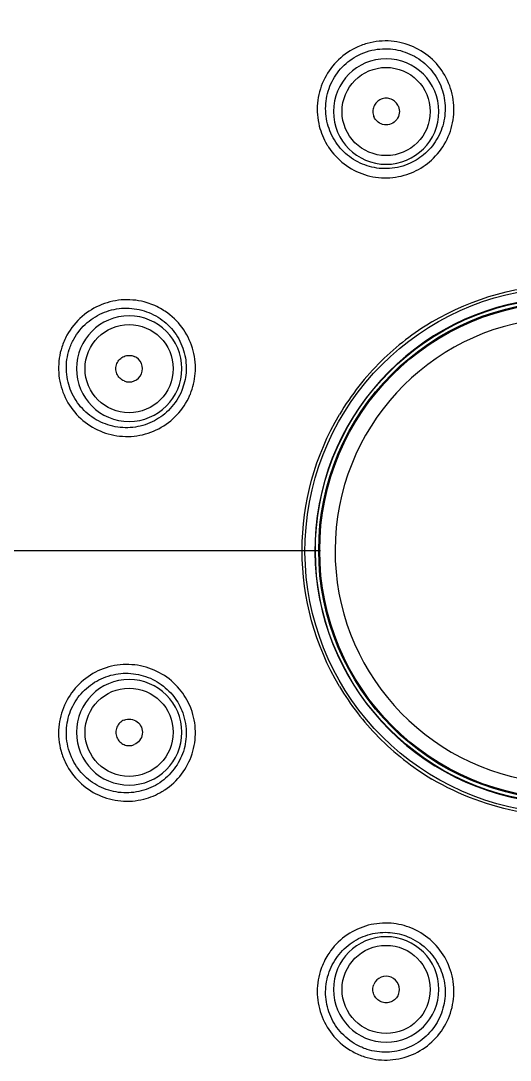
# Model space of a CAD drawing. Extents: x 14808 to 20058, y -13198 to -11680.
# Drawn here: x 18640.96 to 18644.65, y -12283.15 to -12275.33 of the extents above; entities that cross this region are included whole.
import ezdxf

# ---------------------------------------------------------------- set-up
doc = ezdxf.new("R2010")
doc.units = 0
doc.header["$LTSCALE"] = 7
doc.header["$MEASUREMENT"] = 0
doc.linetypes.add('CENTER', pattern=[2, 1.25, -0.25, 0.25, -0.25])
doc.layers.add('1', color=1, linetype='CENTER')

msp = doc.modelspace()

# ---------------------------------------------------------------- linework, layer by layer
at = {"layer": '1'}
msp.add_line((18634.468, -12279.3175), (18655.6926, -12279.3175), dxfattribs=at)
at = {"layer": '1', "color": 3, "linetype": 'Continuous', "extrusion": (0, 0, -1)}
for centre in [(-18643.7128, -12276.0161), (-18641.7788, -12277.95), (-18641.7788, -12280.685), (-18643.7128, -12282.619)]:
    msp.add_circle(centre, 0.3967, dxfattribs=at)
at = {"layer": '1', "color": 3, "linetype": 'Continuous'}
for centre, radius in [((18643.7128, -12276.0161), 0.3317), ((18645.0803, -12279.3175), 1.8675), ((18641.7788, -12277.95), 0.3317), ((18641.7788, -12280.685), 0.3317), ((18643.7128, -12282.619), 0.3317)]:
    msp.add_circle(centre, radius, dxfattribs=at)
at = {"layer": '1', "color": 7, "linetype": 'Continuous'}
msp.add_circle((18645.0803, -12279.3175), 1.875, dxfattribs=at)
at = {"layer": '1', "color": 7, "linetype": 'Continuous', "extrusion": (0, 0, -1)}
for centre, radius, start, end in [((-18643.7128, -12276.0161), 0.1, 157.5, 337.5), ((-18645.0803, -12279.3175), 1.9, 280.47772, 259.52228), ((-18641.7788, -12280.685), 0.1, 67.5, 247.5)]:
    msp.add_arc(centre, radius, start, end, dxfattribs=at)
at = {"layer": '1', "color": 3, "linetype": 'Continuous', "extrusion": (0, 0, -1)}
msp.add_arc((-18645.0803, -12279.3175), 1.9781, 280.18822, 259.81178, dxfattribs=at)
at = {"layer": '1', "color": 3, "linetype": 'Continuous'}
for radius, start, end in [(1.9031, 280.18822, 259.81178), (1.7516, 90, 67.5)]:
    msp.add_arc((18645.0803, -12279.3175), radius, start, end, dxfattribs=at)
at = {"layer": '1', "color": 7, "linetype": 'Continuous'}
for centre, start, end in [((18641.7788, -12277.95), 247.5, 67.5), ((18643.7128, -12282.619), 337.5, 157.5)]:
    msp.add_arc(centre, 0.1, start, end, dxfattribs=at)
for points, knots in [([(18634.9148, -12279.3175), (18634.916, -12277.9167), (18635.0679, -12276.5101), (18635.5205, -12274.4516), (18635.6828, -12273.7554), (18636.2547, -12272.4803), (18636.6625, -12271.8879), (18637.6501, -12270.8996), (18638.2418, -12270.4916), (18639.5171, -12269.9178), (18640.2149, -12269.7553), (18642.2714, -12269.3042), (18643.6637, -12269.1523), (18646.4916, -12269.1519), (18647.8856, -12269.3033), (18649.5981, -12269.679), (18649.9391, -12269.7638), (18650.6186, -12269.95), (18650.9583, -12270.0598), (18651.9192, -12270.491), (18652.5116, -12270.9002), (18653.4988, -12271.8889), (18653.9047, -12272.4782), (18654.4795, -12273.7589), (18654.639, -12274.4468), (18655.0921, -12276.5088), (18655.2446, -12277.9167), (18655.2457, -12279.3175)], [0, 0, 0, 0, 0.125, 0.125, 0.1875, 0.1875, 0.25, 0.25, 0.3125, 0.3125, 0.375, 0.375, 0.5, 0.5, 0.625, 0.625, 0.65625, 0.65625, 0.6875, 0.6875, 0.75, 0.75, 0.8125, 0.8125, 0.875, 0.875, 1, 1, 1, 1]), ([(18655.0004, -12279.3178), (18654.999, -12277.9419), (18654.8526, -12276.5836), (18654.4893, -12274.9074), (18654.4073, -12274.5728), (18654.2274, -12273.9106), (18654.1269, -12273.5832), (18653.7152, -12272.6407), (18653.3212, -12272.0613), (18652.3586, -12271.0925), (18651.7787, -12270.6932), (18650.8367, -12270.2765), (18650.5035, -12270.1724), (18649.839, -12269.9916), (18649.5055, -12269.9094), (18647.8309, -12269.5449), (18646.4682, -12269.3978), (18643.7034, -12269.397), (18642.342, -12269.5436), (18640.666, -12269.9068), (18640.3321, -12269.9887), (18639.6668, -12270.1695), (18639.3349, -12270.2724), (18638.396, -12270.6856), (18637.8158, -12271.082), (18636.8497, -12272.0476), (18636.4528, -12272.6283), (18636.0401, -12273.5662), (18635.9376, -12273.8956), (18635.7564, -12274.5617), (18635.674, -12274.8959), (18635.3089, -12276.5733), (18635.1616, -12277.9354), (18635.1602, -12279.3178)], [0, 0, 0, 0, 0.125, 0.125, 0.15625, 0.15625, 0.1875, 0.1875, 0.25, 0.25, 0.3125, 0.3125, 0.34375, 0.34375, 0.375, 0.375, 0.5, 0.5, 0.625, 0.625, 0.65625, 0.65625, 0.6875, 0.6875, 0.75, 0.75, 0.8125, 0.8125, 0.84375, 0.84375, 0.875, 0.875, 1, 1, 1, 1]), ([(18644.0577, -12277.5987), (18643.92, -12277.6806), (18643.7913, -12277.7799), (18643.6772, -12277.8923), (18643.6168, -12277.9518), (18643.5601, -12278.0152), (18643.5077, -12278.0818), (18643.4545, -12278.1496), (18643.4055, -12278.2209), (18643.3615, -12278.295)], [0, 0, 0, 0, 0.485173, 0.485173, 0.485173, 0.740455, 0.740455, 0.740455, 1, 1, 1, 1]), ([(18643.3615, -12280.3401), (18643.4434, -12280.4778), (18643.5427, -12280.6065), (18643.6551, -12280.7207), (18643.7145, -12280.781), (18643.778, -12280.8378), (18643.8446, -12280.8901), (18643.9123, -12280.9434), (18643.9837, -12280.9923), (18644.0577, -12281.0364)], [0, 0, 0, 0, 0.485173, 0.485173, 0.485173, 0.740455, 0.740455, 0.740455, 1, 1, 1, 1])]:
    msp.add_open_spline(points, degree=3, knots=knots, dxfattribs=at)
at = {"layer": '1', "color": 3, "linetype": 'Continuous'}
for points, knots in [([(18643.2667, -12276.2634), (18643.2415, -12276.2208), (18643.2222, -12276.1742), (18643.2101, -12276.1262), (18643.196, -12276.0701), (18643.1913, -12276.0108), (18643.1966, -12275.9532), (18643.2018, -12275.8955), (18643.2171, -12275.8379), (18643.2413, -12275.7852), (18643.2654, -12275.7325), (18643.299, -12275.6833), (18643.3393, -12275.6416), (18643.3794, -12275.6001), (18643.4273, -12275.565), (18643.479, -12275.5392), (18643.5081, -12275.5246), (18643.5388, -12275.5128), (18643.5702, -12275.504), (18643.6287, -12275.4876), (18643.691, -12275.4817), (18643.7515, -12275.4868), (18643.8085, -12275.4916), (18643.8654, -12275.5063), (18643.9177, -12275.5296), (18643.97, -12275.5529), (18644.019, -12275.5855), (18644.0606, -12275.6248), (18644.1025, -12275.6642), (18644.1382, -12275.7113), (18644.1647, -12275.7623), (18644.1913, -12275.8135), (18644.2094, -12275.8701), (18644.2176, -12275.9272), (18644.2258, -12275.9846), (18644.2242, -12276.0441), (18644.2129, -12276.1009), (18644.2016, -12276.1578), (18644.1802, -12276.2134), (18644.1506, -12276.2633), (18644.1211, -12276.313), (18644.0826, -12276.3583), (18644.0382, -12276.3954), (18643.998, -12276.4291), (18643.952, -12276.4568), (18643.9035, -12276.4767), (18643.8987, -12276.4787), (18643.8938, -12276.4806), (18643.8889, -12276.4825), (18643.8351, -12276.5026), (18643.7771, -12276.5138), (18643.7198, -12276.515), (18643.6625, -12276.5162), (18643.6042, -12276.5076), (18643.5497, -12276.4899), (18643.4953, -12276.4722), (18643.4431, -12276.4448), (18643.3975, -12276.4101), (18643.3518, -12276.3754), (18643.3115, -12276.3322), (18643.2799, -12276.2844), (18643.2753, -12276.2775), (18643.2709, -12276.2705), (18643.2667, -12276.2634)], [0, 0, 0, 0, 0.046154, 0.046154, 0.046154, 0.100157, 0.100157, 0.100157, 0.154259, 0.154259, 0.154259, 0.208285, 0.208285, 0.208285, 0.262081, 0.262081, 0.262081, 0.292144, 0.292144, 0.292144, 0.348751, 0.348751, 0.348751, 0.402039, 0.402039, 0.402039, 0.455441, 0.455441, 0.455441, 0.509096, 0.509096, 0.509096, 0.563022, 0.563022, 0.563022, 0.617105, 0.617105, 0.617105, 0.671171, 0.671171, 0.671171, 0.725069, 0.725069, 0.725069, 0.773806, 0.773806, 0.773806, 0.778607, 0.778607, 0.778607, 0.83207, 0.83207, 0.83207, 0.885428, 0.885428, 0.885428, 0.938817, 0.938817, 0.938817, 0.992368, 0.992368, 0.992368, 1, 1, 1, 1]), ([(18643.8773, -12276.4122), (18643.9195, -12276.3949), (18643.9595, -12276.3708), (18643.9946, -12276.3416), (18644.0333, -12276.3094), (18644.067, -12276.27), (18644.0928, -12276.2268), (18644.1188, -12276.1834), (18644.1376, -12276.135), (18644.1478, -12276.0855), (18644.158, -12276.0358), (18644.1597, -12275.9838), (18644.1529, -12275.9336), (18644.146, -12275.8835), (18644.1305, -12275.8339), (18644.1074, -12275.7889), (18644.0845, -12275.744), (18644.0534, -12275.7024), (18644.0169, -12275.6676), (18643.9805, -12275.633), (18643.9376, -12275.6041), (18643.8917, -12275.5834), (18643.8458, -12275.5627), (18643.7958, -12275.5497), (18643.7456, -12275.5454), (18643.6925, -12275.5408), (18643.6376, -12275.5459), (18643.5862, -12275.5604), (18643.5585, -12275.5681), (18643.5315, -12275.5786), (18643.5059, -12275.5914), (18643.4605, -12275.6142), (18643.4184, -12275.6453), (18643.3832, -12275.6819), (18643.3479, -12275.7187), (18643.3186, -12275.7621), (18643.2976, -12275.8085), (18643.2766, -12275.8549), (18643.2635, -12275.9056), (18643.2591, -12275.9563), (18643.2548, -12276.0068), (18643.2592, -12276.0588), (18643.2719, -12276.1079), (18643.2845, -12276.1567), (18643.3056, -12276.204), (18643.3336, -12276.2459), (18643.3615, -12276.2875), (18643.3968, -12276.325), (18643.4368, -12276.3552), (18643.4766, -12276.3852), (18643.5221, -12276.4088), (18643.5696, -12276.4241), (18643.617, -12276.4394), (18643.6677, -12276.4468), (18643.7176, -12276.4456), (18643.7719, -12276.4443), (18643.827, -12276.4328), (18643.8773, -12276.4122)], [0, 0, 0, 0, 0.048409, 0.048409, 0.048409, 0.102018, 0.102018, 0.102018, 0.155905, 0.155905, 0.155905, 0.209933, 0.209933, 0.209933, 0.263918, 0.263918, 0.263918, 0.317725, 0.317725, 0.317725, 0.371339, 0.371339, 0.371339, 0.424877, 0.424877, 0.424877, 0.481773, 0.481773, 0.481773, 0.511991, 0.511991, 0.511991, 0.566064, 0.566064, 0.566064, 0.620342, 0.620342, 0.620342, 0.674637, 0.674637, 0.674637, 0.728739, 0.728739, 0.728739, 0.782502, 0.782502, 0.782502, 0.835896, 0.835896, 0.835896, 0.88901, 0.88901, 0.88901, 0.942009, 0.942009, 0.942009, 1, 1, 1, 1]), ([(18642.0276, -12277.5049), (18642.0419, -12277.5134), (18642.0558, -12277.5227), (18642.0692, -12277.5325), (18642.1158, -12277.5669), (18642.157, -12277.6099), (18642.1895, -12277.6579), (18642.2218, -12277.7056), (18642.2464, -12277.7597), (18642.2611, -12277.8155), (18642.2757, -12277.8711), (18642.2809, -12277.93), (18642.2762, -12277.9874), (18642.272, -12278.0397), (18642.2594, -12278.0921), (18642.2395, -12278.1407), (18642.2377, -12278.1452), (18642.2358, -12278.1496), (18642.2338, -12278.154), (18642.2106, -12278.2064), (18642.1781, -12278.2555), (18642.1389, -12278.2972), (18642.0997, -12278.3391), (18642.0527, -12278.3748), (18642.0019, -12278.4013), (18641.951, -12278.428), (18641.8947, -12278.4462), (18641.8378, -12278.4546), (18641.7807, -12278.463), (18641.7213, -12278.4616), (18641.6646, -12278.4506), (18641.6078, -12278.4395), (18641.5521, -12278.4185), (18641.5021, -12278.3892), (18641.4521, -12278.3599), (18641.4065, -12278.3215), (18641.3691, -12278.2772), (18641.3318, -12278.2331), (18641.3016, -12278.1818), (18641.2811, -12278.1277), (18641.2607, -12278.0739), (18641.2493, -12278.0158), (18641.2479, -12277.9582), (18641.2465, -12277.9009), (18641.255, -12277.8425), (18641.2726, -12277.7879), (18641.2826, -12277.757), (18641.2956, -12277.7269), (18641.3113, -12277.6985), (18641.3404, -12277.6454), (18641.3797, -12277.5969), (18641.4254, -12277.5573), (18641.4688, -12277.5197), (18641.5193, -12277.4891), (18641.5726, -12277.468), (18641.6262, -12277.4467), (18641.6841, -12277.4344), (18641.7417, -12277.4321), (18641.7995, -12277.4297), (18641.8586, -12277.4373), (18641.9139, -12277.4543), (18641.9536, -12277.4664), (18641.992, -12277.4835), (18642.0276, -12277.5049)], [0, 0, 0, 0, 0.015425, 0.015425, 0.015425, 0.069449, 0.069449, 0.069449, 0.123252, 0.123252, 0.123252, 0.176805, 0.176805, 0.176805, 0.225641, 0.225641, 0.225641, 0.230061, 0.230061, 0.230061, 0.283395, 0.283395, 0.283395, 0.336839, 0.336839, 0.336839, 0.390499, 0.390499, 0.390499, 0.444403, 0.444403, 0.444403, 0.498484, 0.498484, 0.498484, 0.552584, 0.552584, 0.552584, 0.606522, 0.606522, 0.606522, 0.660179, 0.660179, 0.660179, 0.713571, 0.713571, 0.713571, 0.743528, 0.743528, 0.743528, 0.800004, 0.800004, 0.800004, 0.8535, 0.8535, 0.8535, 0.907287, 0.907287, 0.907287, 0.961312, 0.961312, 0.961312, 1, 1, 1, 1]), ([(18642.175, -12278.1145), (18642.1923, -12278.0722), (18642.2032, -12278.0267), (18642.207, -12277.9812), (18642.2111, -12277.9313), (18642.2067, -12277.8801), (18642.1941, -12277.8317), (18642.1815, -12277.7831), (18642.1603, -12277.7359), (18642.1323, -12277.6942), (18642.1041, -12277.6523), (18642.0683, -12277.6146), (18642.0279, -12277.5844), (18641.9872, -12277.5541), (18641.9408, -12277.5304), (18641.8924, -12277.5153), (18641.844, -12277.5002), (18641.7924, -12277.4932), (18641.7417, -12277.495), (18641.6911, -12277.4968), (18641.6402, -12277.5073), (18641.593, -12277.5257), (18641.546, -12277.5441), (18641.5016, -12277.5707), (18641.4633, -12277.6036), (18641.4229, -12277.6383), (18641.3882, -12277.6809), (18641.3624, -12277.7275), (18641.3486, -12277.7525), (18641.3371, -12277.779), (18641.3283, -12277.8062), (18641.3128, -12277.8542), (18641.3053, -12277.9056), (18641.3066, -12277.956), (18641.3079, -12278.0067), (18641.3181, -12278.0578), (18641.3362, -12278.1051), (18641.3544, -12278.1526), (18641.3812, -12278.1975), (18641.4141, -12278.2361), (18641.4472, -12278.2748), (18641.4874, -12278.3082), (18641.5315, -12278.3337), (18641.5754, -12278.359), (18641.6243, -12278.3771), (18641.6742, -12278.3865), (18641.7238, -12278.3958), (18641.7757, -12278.3967), (18641.8256, -12278.3891), (18641.8752, -12278.3815), (18641.9242, -12278.3653), (18641.9686, -12278.3419), (18642.0128, -12278.3185), (18642.0535, -12278.2873), (18642.0876, -12278.2508), (18642.1244, -12278.2113), (18642.1545, -12278.1644), (18642.175, -12278.1145)], [0, 0, 0, 0, 0.048482, 0.048482, 0.048482, 0.101666, 0.101666, 0.101666, 0.155175, 0.155175, 0.155175, 0.209021, 0.209021, 0.209021, 0.263091, 0.263091, 0.263091, 0.317199, 0.317199, 0.317199, 0.371168, 0.371168, 0.371168, 0.424907, 0.424907, 0.424907, 0.481673, 0.481673, 0.481673, 0.511784, 0.511784, 0.511784, 0.565451, 0.565451, 0.565451, 0.619365, 0.619365, 0.619365, 0.673526, 0.673526, 0.673526, 0.727791, 0.727791, 0.727791, 0.781948, 0.781948, 0.781948, 0.835817, 0.835817, 0.835817, 0.889318, 0.889318, 0.889318, 0.942492, 0.942492, 0.942492, 1, 1, 1, 1]), ([(18642.0261, -12281.1311), (18641.9836, -12281.1564), (18641.9369, -12281.1756), (18641.889, -12281.1877), (18641.8329, -12281.2019), (18641.7736, -12281.2065), (18641.716, -12281.2013), (18641.6583, -12281.196), (18641.6006, -12281.1807), (18641.5479, -12281.1565), (18641.4953, -12281.1324), (18641.4461, -12281.0988), (18641.4044, -12281.0585), (18641.3629, -12281.0184), (18641.3278, -12280.9705), (18641.302, -12280.9188), (18641.2874, -12280.8897), (18641.2755, -12280.859), (18641.2668, -12280.8276), (18641.2504, -12280.7691), (18641.2445, -12280.7068), (18641.2496, -12280.6463), (18641.2544, -12280.5893), (18641.269, -12280.5324), (18641.2923, -12280.4802), (18641.3157, -12280.4278), (18641.3483, -12280.3789), (18641.3875, -12280.3372), (18641.4269, -12280.2953), (18641.4741, -12280.2597), (18641.5251, -12280.2332), (18641.5763, -12280.2065), (18641.6328, -12280.1884), (18641.69, -12280.1802), (18641.7473, -12280.172), (18641.8069, -12280.1736), (18641.8637, -12280.185), (18641.9205, -12280.1963), (18641.9762, -12280.2176), (18642.0261, -12280.2472), (18642.0758, -12280.2767), (18642.1211, -12280.3152), (18642.1582, -12280.3596), (18642.1918, -12280.3998), (18642.2196, -12280.4458), (18642.2395, -12280.4943), (18642.2415, -12280.4992), (18642.2434, -12280.504), (18642.2452, -12280.5089), (18642.2654, -12280.5627), (18642.2765, -12280.6207), (18642.2778, -12280.6781), (18642.279, -12280.7354), (18642.2704, -12280.7936), (18642.2527, -12280.8481), (18642.2349, -12280.9026), (18642.2076, -12280.9547), (18642.1729, -12281.0003), (18642.1381, -12281.046), (18642.095, -12281.0863), (18642.0471, -12281.1179), (18642.0402, -12281.1225), (18642.0332, -12281.1269), (18642.0261, -12281.1311)], [0, 0, 0, 0, 0.046154, 0.046154, 0.046154, 0.100157, 0.100157, 0.100157, 0.154259, 0.154259, 0.154259, 0.208285, 0.208285, 0.208285, 0.262081, 0.262081, 0.262081, 0.292144, 0.292144, 0.292144, 0.348751, 0.348751, 0.348751, 0.402039, 0.402039, 0.402039, 0.455441, 0.455441, 0.455441, 0.509096, 0.509096, 0.509096, 0.563022, 0.563022, 0.563022, 0.617105, 0.617105, 0.617105, 0.671171, 0.671171, 0.671171, 0.725069, 0.725069, 0.725069, 0.773806, 0.773806, 0.773806, 0.778607, 0.778607, 0.778607, 0.83207, 0.83207, 0.83207, 0.885428, 0.885428, 0.885428, 0.938817, 0.938817, 0.938817, 0.992368, 0.992368, 0.992368, 1, 1, 1, 1]), ([(18642.175, -12280.5205), (18642.1577, -12280.4783), (18642.1336, -12280.4383), (18642.1044, -12280.4032), (18642.0721, -12280.3645), (18642.0328, -12280.3309), (18641.9896, -12280.305), (18641.9462, -12280.279), (18641.8977, -12280.2602), (18641.8482, -12280.25), (18641.7986, -12280.2399), (18641.7466, -12280.2381), (18641.6964, -12280.245), (18641.6463, -12280.2518), (18641.5967, -12280.2674), (18641.5516, -12280.2904), (18641.5068, -12280.3134), (18641.4652, -12280.3444), (18641.4304, -12280.3809), (18641.3957, -12280.4173), (18641.3668, -12280.4603), (18641.3461, -12280.5061), (18641.3255, -12280.552), (18641.3124, -12280.602), (18641.3081, -12280.6522), (18641.3036, -12280.7054), (18641.3087, -12280.7602), (18641.3231, -12280.8117), (18641.3309, -12280.8393), (18641.3413, -12280.8663), (18641.3542, -12280.8919), (18641.377, -12280.9374), (18641.4081, -12280.9794), (18641.4447, -12281.0146), (18641.4815, -12281.0499), (18641.5249, -12281.0792), (18641.5713, -12281.1002), (18641.6177, -12281.1212), (18641.6684, -12281.1344), (18641.7191, -12281.1387), (18641.7696, -12281.143), (18641.8216, -12281.1386), (18641.8707, -12281.126), (18641.9194, -12281.1134), (18641.9667, -12281.0922), (18642.0087, -12281.0642), (18642.0503, -12281.0364), (18642.0877, -12281.001), (18642.1179, -12280.961), (18642.148, -12280.9212), (18642.1716, -12280.8757), (18642.1869, -12280.8282), (18642.2022, -12280.7808), (18642.2095, -12280.7301), (18642.2084, -12280.6803), (18642.2071, -12280.6259), (18642.1956, -12280.5709), (18642.175, -12280.5205)], [0, 0, 0, 0, 0.048409, 0.048409, 0.048409, 0.102018, 0.102018, 0.102018, 0.155905, 0.155905, 0.155905, 0.209933, 0.209933, 0.209933, 0.263918, 0.263918, 0.263918, 0.317725, 0.317725, 0.317725, 0.371339, 0.371339, 0.371339, 0.424877, 0.424877, 0.424877, 0.481773, 0.481773, 0.481773, 0.511991, 0.511991, 0.511991, 0.566064, 0.566064, 0.566064, 0.620342, 0.620342, 0.620342, 0.674637, 0.674637, 0.674637, 0.728739, 0.728739, 0.728739, 0.782502, 0.782502, 0.782502, 0.835896, 0.835896, 0.835896, 0.88901, 0.88901, 0.88901, 0.942009, 0.942009, 0.942009, 1, 1, 1, 1]), ([(18643.2676, -12282.3702), (18643.2762, -12282.3559), (18643.2854, -12282.342), (18643.2953, -12282.3286), (18643.3297, -12282.2821), (18643.3727, -12282.2408), (18643.4206, -12282.2083), (18643.4684, -12282.176), (18643.5225, -12282.1514), (18643.5783, -12282.1368), (18643.6339, -12282.1222), (18643.6928, -12282.117), (18643.7501, -12282.1216), (18643.8025, -12282.1258), (18643.8549, -12282.1384), (18643.9035, -12282.1583), (18643.908, -12282.1601), (18643.9124, -12282.162), (18643.9168, -12282.164), (18643.9691, -12282.1872), (18644.0182, -12282.2197), (18644.06, -12282.2589), (18644.1019, -12282.2981), (18644.1375, -12282.3451), (18644.1641, -12282.3959), (18644.1908, -12282.4469), (18644.209, -12282.5031), (18644.2173, -12282.56), (18644.2257, -12282.6172), (18644.2243, -12282.6765), (18644.2133, -12282.7332), (18644.2023, -12282.79), (18644.1813, -12282.8457), (18644.152, -12282.8957), (18644.1227, -12282.9457), (18644.0843, -12282.9913), (18644.04, -12283.0287), (18643.9959, -12283.066), (18643.9446, -12283.0962), (18643.8905, -12283.1167), (18643.8367, -12283.1371), (18643.7785, -12283.1485), (18643.721, -12283.1499), (18643.6636, -12283.1513), (18643.6053, -12283.1428), (18643.5507, -12283.1252), (18643.5198, -12283.1152), (18643.4897, -12283.1022), (18643.4612, -12283.0866), (18643.4082, -12283.0574), (18643.3596, -12283.0181), (18643.3201, -12282.9724), (18643.2825, -12282.929), (18643.2519, -12282.8785), (18643.2308, -12282.8252), (18643.2095, -12282.7716), (18643.1972, -12282.7137), (18643.1949, -12282.6561), (18643.1925, -12282.5983), (18643.2001, -12282.5393), (18643.2171, -12282.4839), (18643.2292, -12282.4443), (18643.2463, -12282.4058), (18643.2676, -12282.3702)], [0, 0, 0, 0, 0.015425, 0.015425, 0.015425, 0.069449, 0.069449, 0.069449, 0.123252, 0.123252, 0.123252, 0.176805, 0.176805, 0.176805, 0.225641, 0.225641, 0.225641, 0.230061, 0.230061, 0.230061, 0.283395, 0.283395, 0.283395, 0.336839, 0.336839, 0.336839, 0.390499, 0.390499, 0.390499, 0.444403, 0.444403, 0.444403, 0.498484, 0.498484, 0.498484, 0.552584, 0.552584, 0.552584, 0.606522, 0.606522, 0.606522, 0.660179, 0.660179, 0.660179, 0.713571, 0.713571, 0.713571, 0.743528, 0.743528, 0.743528, 0.800004, 0.800004, 0.800004, 0.8535, 0.8535, 0.8535, 0.907287, 0.907287, 0.907287, 0.961312, 0.961312, 0.961312, 1, 1, 1, 1]), ([(18643.8773, -12282.2229), (18643.835, -12282.2055), (18643.7895, -12282.1946), (18643.744, -12282.1908), (18643.6941, -12282.1867), (18643.6429, -12282.1911), (18643.5945, -12282.2037), (18643.5458, -12282.2163), (18643.4987, -12282.2375), (18643.457, -12282.2655), (18643.415, -12282.2937), (18643.3774, -12282.3295), (18643.3472, -12282.37), (18643.3169, -12282.4106), (18643.2932, -12282.457), (18643.2781, -12282.5054), (18643.2629, -12282.5538), (18643.256, -12282.6055), (18643.2578, -12282.6562), (18643.2595, -12282.7067), (18643.2701, -12282.7577), (18643.2885, -12282.8048), (18643.3068, -12282.8518), (18643.3335, -12282.8963), (18643.3664, -12282.9346), (18643.401, -12282.9749), (18643.4436, -12283.0096), (18643.4903, -12283.0354), (18643.5153, -12283.0492), (18643.5418, -12283.0607), (18643.569, -12283.0695), (18643.617, -12283.0851), (18643.6684, -12283.0925), (18643.7188, -12283.0912), (18643.7694, -12283.0899), (18643.8206, -12283.0797), (18643.8678, -12283.0616), (18643.9153, -12283.0434), (18643.9603, -12283.0167), (18643.9989, -12282.9837), (18644.0376, -12282.9506), (18644.071, -12282.9104), (18644.0964, -12282.8664), (18644.1218, -12282.8224), (18644.1399, -12282.7735), (18644.1493, -12282.7236), (18644.1586, -12282.674), (18644.1594, -12282.6221), (18644.1518, -12282.5722), (18644.1443, -12282.5226), (18644.1281, -12282.4736), (18644.1046, -12282.4292), (18644.0813, -12282.3851), (18644.0501, -12282.3443), (18644.0135, -12282.3102), (18643.9741, -12282.2734), (18643.9272, -12282.2433), (18643.8773, -12282.2229)], [0, 0, 0, 0, 0.048482, 0.048482, 0.048482, 0.101666, 0.101666, 0.101666, 0.155175, 0.155175, 0.155175, 0.209021, 0.209021, 0.209021, 0.263091, 0.263091, 0.263091, 0.317199, 0.317199, 0.317199, 0.371168, 0.371168, 0.371168, 0.424907, 0.424907, 0.424907, 0.481673, 0.481673, 0.481673, 0.511784, 0.511784, 0.511784, 0.565451, 0.565451, 0.565451, 0.619365, 0.619365, 0.619365, 0.673526, 0.673526, 0.673526, 0.727791, 0.727791, 0.727791, 0.781948, 0.781948, 0.781948, 0.835817, 0.835817, 0.835817, 0.889318, 0.889318, 0.889318, 0.942492, 0.942492, 0.942492, 1, 1, 1, 1])]:
    msp.add_open_spline(points, degree=3, knots=knots, dxfattribs=at)
at = {"layer": '1', "color": 7, "linetype": 'Continuous'}
for points in [[(18643.8052, -12275.9778), (18643.8002, -12275.9657), (18643.7853, -12275.9435), (18643.7521, -12275.9213), (18643.7128, -12275.9135), (18643.6735, -12275.9213), (18643.6402, -12275.9435), (18643.618, -12275.9768), (18643.6102, -12276.0161), (18643.6154, -12276.0422), (18643.6204, -12276.0543)], [(18644.0577, -12277.5987), (18644.3652, -12277.4158), (18645.0803, -12277.2193), (18645.7954, -12277.4158), (18646.1029, -12277.5987)], [(18641.7406, -12278.0424), (18641.7285, -12278.0374), (18641.7063, -12278.0226), (18641.684, -12277.9893), (18641.6762, -12277.95), (18641.684, -12277.9108), (18641.7063, -12277.8775), (18641.7396, -12277.8552), (18641.7788, -12277.8474), (18641.805, -12277.8526), (18641.8171, -12277.8576)], [(18643.3615, -12280.3401), (18643.1785, -12280.0326), (18642.982, -12279.3175), (18643.1785, -12278.6024), (18643.3615, -12278.295)], [(18641.7406, -12280.5926), (18641.7285, -12280.5977), (18641.7063, -12280.6125), (18641.684, -12280.6458), (18641.6762, -12280.685), (18641.684, -12280.7243), (18641.7063, -12280.7576), (18641.7396, -12280.7798), (18641.7788, -12280.7876), (18641.805, -12280.7824), (18641.8171, -12280.7774)], [(18644.7298, -12281.2862), (18644.4933, -12281.2439), (18644.2642, -12281.1592), (18644.0577, -12281.0364)], [(18643.8052, -12282.6572), (18643.8002, -12282.6693), (18643.7853, -12282.6915), (18643.7521, -12282.7138), (18643.7128, -12282.7216), (18643.6735, -12282.7138), (18643.6402, -12282.6915), (18643.618, -12282.6582), (18643.6102, -12282.619), (18643.6154, -12282.5928), (18643.6204, -12282.5807)]]:
    msp.add_open_spline(points, degree=3, dxfattribs=at)

doc.saveas('drawing.dxf')
